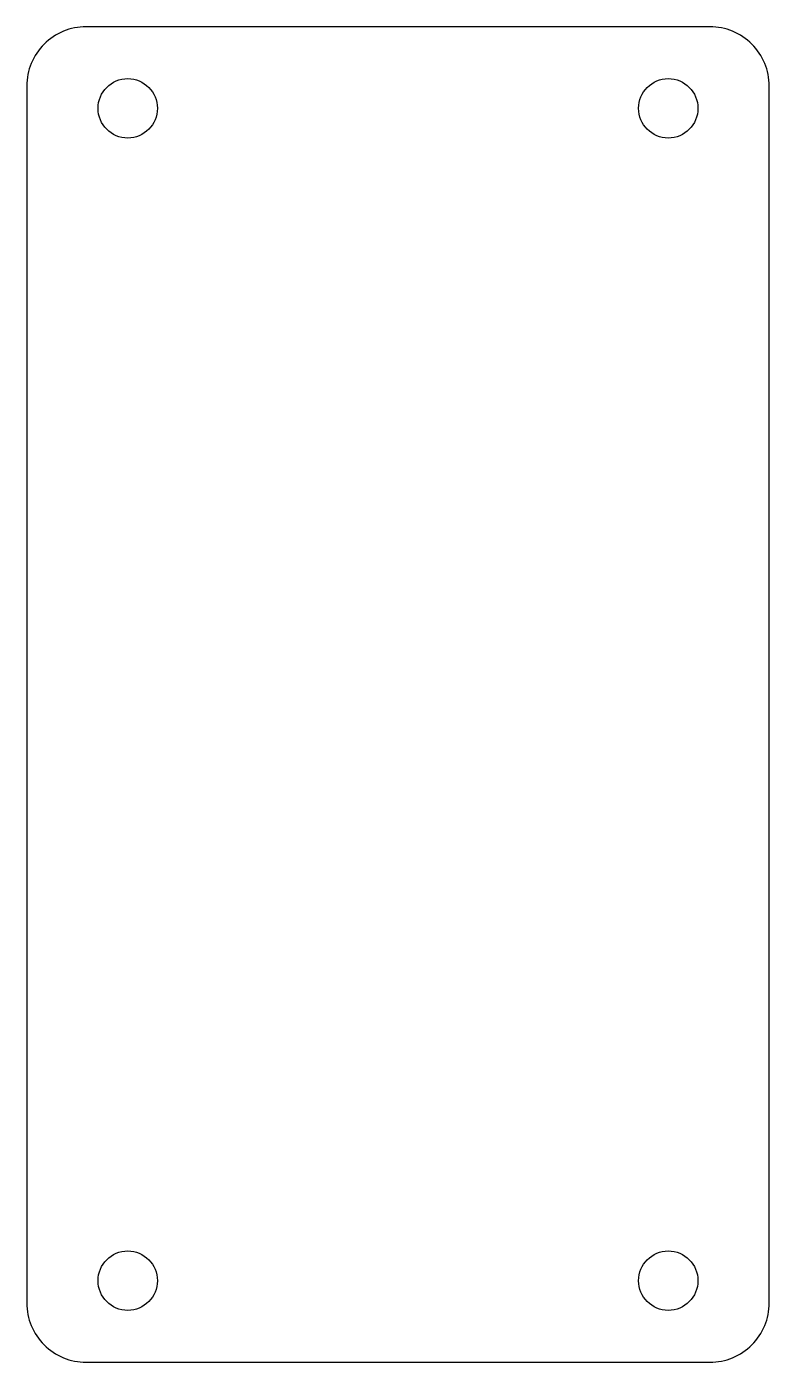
# Model space of a CAD drawing. Header units: millimetres. Extents: x -12.5 to 12.5, y -22.5 to 22.5.
import ezdxf

# ---------------------------------------------------------------- set-up
doc = ezdxf.new("R2010")
doc.units = ezdxf.units.MM

msp = doc.modelspace()

# ---------------------------------------------------------------- linework, layer by layer
msp.add_lwpolyline([(-12.5, -20.5, 0.414214), (-10.5, -22.5), (10.5, -22.5, 0.414214), (12.5, -20.5), (12.5, 20.5, 0.414214), (10.5, 22.5), (-10.5, 22.5, 0.414214), (-12.5, 20.5)], format="xyb", close=True)
for centre in [(-9.1, 19.75), (9.1, 19.75), (-9.1, -19.75), (9.1, -19.75)]:
    msp.add_circle(centre, 1)

doc.saveas('drawing.dxf')
